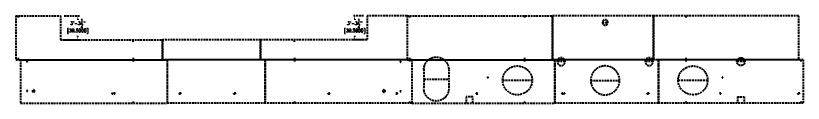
# Model space of a CAD drawing. Extents: x -970 to 13726, y -3419 to 1980.
# Drawn here: x -800 to 489, y -1965 to -1822 of the extents above; entities that cross this region are included whole.
import ezdxf

# ---------------------------------------------------------------- set-up
doc = ezdxf.new("R2010")
doc.units = 0
doc.header["$LTSCALE"] = 12
doc.header["$MEASUREMENT"] = 0
doc.header["$PDMODE"] = 33
doc.header["$PDSIZE"] = -0.5
doc.linetypes.add('HIDDEN', pattern=[0.375, 0.25, -0.125])
doc.layers.get('Defpoints').update_dxf_attribs({"linetype": 'CONTINUOUS'})
doc.layers.add('AM_3', color=6, linetype='HIDDEN', lineweight=25)
doc.layers.add('COVER', color=3, linetype='CONTINUOUS')
doc.styles.add('ROMANS', font='ROMANS.shx', dxfattribs={"width": 0.85, "height": 5.76})
doc.styles.get("Standard").update_dxf_attribs({"font": 'sanss___.ttf'})
doc.dimstyles.get("Standard").update_dxf_attribs({"dimtxt": 0.18, "dimasz": 0.18, "dimexe": 0.18, "dimexo": 0.0625, "dimgap": 0.09, "dimtad": 0, "dimtih": 1, "dimtoh": 1, "dimdec": 4, "dimzin": 0, "dimdsep": 46, "dimtxsty": 'Standard', "dimcen": 0.09, "dimadec": 0, "dimazin": 0, "dimtfac": 1, "dimtdec": 4, "dimtofl": 0, "dimtmove": 0, "dimatfit": 3, "dimfxl": 1, "dimtolj": 1, "dimtzin": 0, "dimarcsym": 0})

# ---------------------------------------------------------------- blocks, each defined once
blk = doc.blocks.new('A$C317a5b27')
at = {"layer": 'AM_3'}
for p, q in [((0, 71), (-237, 71)), ((-237, 71), (-237, 0)), ((-192.1, 71), (-192.1, 68)), ((-95.6, 68), (-108.5, 68)), ((-4, 71), (-4, 68)), ((0, 71), (0, 0)), ((-131.8, 42), (-132.7, 42)), ((-156.5, 37.4), (-204.7, 37.4)), ((0, 0), (-237, 0)), ((-192.1, 3), (-192.1, 0)), ((-107.5, 10.5), (-107.5, 0.5)), ((-107.5, 10.5), (-96.6, 10.5)), ((-96.6, 10.5), (-96.6, 0.5)), ((-4, 3), (-4, 0))]:
    blk.add_line(p, q, dxfattribs=at)
at = {"layer": 'AM_3', "extrusion": (0, 0, -1)}
for centre, start, end in [((108.4, 68), 359.9625, 0.0209), ((132.7, 42), 359.9588, 0.0412)]:
    blk.add_arc(centre, 0.0625, start, end, dxfattribs=at)
at = {"layer": 'AM_3'}
for points, knots in [([(-96.1, 70.5), (-96, 70.2), (-95.8, 69.8), (-95.6, 68.8), (-95.5, 68), (-95.7, 66.6), (-95.9, 65.9), (-96.6, 64.4), (-97.2, 63.7), (-98.5, 62.5), (-99.3, 62.1), (-100.9, 61.6), (-101.8, 61.5), (-103.6, 61.7), (-104.4, 62), (-106, 62.8), (-106.6, 63.4), (-107.7, 64.8), (-108.1, 65.6), (-108.4, 67), (-108.5, 67.5), (-108.5, 68)], [0.0731553, 0.0731553, 0.0731553, 0.0731553, 0.115552, 0.115552, 0.205684, 0.205684, 0.295816, 0.295816, 0.4027851, 0.4027851, 0.5097543, 0.5097543, 0.6167234, 0.6167234, 0.7236925, 0.7236925, 0.8306616, 0.8306616, 0.9376307, 0.9376307, 1, 1, 1, 1]), ([(-108.5, 68), (-108.5, 68.5), (-108.4, 68.9), (-108.2, 69.8), (-108.1, 70.1), (-108, 70.5)], [0, 0, 0, 0, 0.3258526, 0.3258526, 0.5880026, 0.5880026, 0.5880026, 0.5880026]), ([(-192.1, 16.8), (-193.7, 17.6), (-195.1, 18.6), (-198.2, 21.2), (-199.8, 23), (-202.3, 26.8), (-203.3, 28.9), (-204.5, 33.3), (-204.8, 35.6), (-204.7, 40.2), (-204.3, 42.5), (-202.8, 46.8), (-201.8, 48.9), (-199.1, 52.6), (-197.5, 54.2), (-194.6, 56.5), (-193.4, 57.3), (-192.1, 57.9)], [0, 0, 0, 0, 0.103423, 0.103423, 0.23899, 0.23899, 0.374556, 0.374556, 0.510123, 0.510123, 0.64569, 0.64569, 0.781256, 0.781256, 0.916823, 0.916823, 1, 1, 1, 1]), ([(-192.1, 57.9), (-190.3, 58.9), (-188.3, 59.7), (-184.1, 60.7), (-182, 61), (-177.7, 60.9), (-175.6, 60.6), (-171.5, 59.5), (-169.6, 58.6), (-165.9, 56.4), (-164.2, 55.1), (-161.3, 52), (-160.1, 50.2), (-158.1, 46.4), (-157.4, 44.4), (-156.5, 40.3), (-156.3, 38.1), (-156.6, 33.9), (-157, 31.8), (-158.3, 27.7), (-159.3, 25.8), (-161.7, 22.3), (-163.2, 20.7), (-166.4, 18), (-168.2, 16.8), (-172.1, 15.1), (-174.2, 14.5), (-178.4, 13.8), (-180.5, 13.7), (-184.7, 14.1), (-186.8, 14.6), (-190, 15.8), (-191.1, 16.3), (-192.1, 16.8)], [0, 0, 0, 0, 0.064237, 0.064237, 0.128474, 0.128474, 0.192711, 0.192711, 0.256948, 0.256948, 0.321185, 0.321185, 0.385422, 0.385422, 0.44966, 0.44966, 0.513897, 0.513897, 0.578134, 0.578134, 0.642371, 0.642371, 0.706608, 0.706608, 0.770845, 0.770845, 0.835082, 0.835082, 0.899319, 0.899319, 0.963556, 0.963556, 1, 1, 1, 1]), ([(-132.8, 42), (-132.8, 42.1), (-132.7, 42.3), (-132.5, 42.4), (-132.4, 42.5), (-132.2, 42.5), (-132, 42.5), (-131.8, 42.3), (-131.8, 42.2), (-131.7, 42), (-131.7, 41.8), (-131.9, 41.6), (-132, 41.5), (-132.2, 41.5), (-132.4, 41.5), (-132.6, 41.6), (-132.7, 41.7), (-132.8, 41.9), (-132.8, 41.9), (-132.8, 42)], [0, 0, 0, 0, 0.117569, 0.117569, 0.235138, 0.235138, 0.352707, 0.352707, 0.470275, 0.470275, 0.587844, 0.587844, 0.705413, 0.705413, 0.822982, 0.822982, 0.940551, 0.940551, 1, 1, 1, 1]), ([(-134.8, 16), (-134.8, 15.9), (-134.8, 15.8), (-134.9, 15.6), (-135, 15.6), (-135.2, 15.5), (-135.2, 15.4), (-135.5, 15.3), (-135.7, 15.3), (-136.2, 15.3), (-136.4, 15.3), (-136.7, 15.4), (-136.9, 15.4), (-137.1, 15.6), (-137.2, 15.7), (-137.3, 15.8), (-137.3, 15.9), (-137.3, 16.1), (-137.3, 16.2), (-137.2, 16.3), (-137.2, 16.4), (-137, 16.5), (-137, 16.5), (-136.7, 16.6), (-136.6, 16.7), (-136.3, 16.7), (-136.1, 16.7), (-135.8, 16.7), (-135.6, 16.7), (-135.3, 16.6), (-135.1, 16.5), (-134.9, 16.4), (-134.9, 16.3), (-134.8, 16.1), (-134.8, 16.1), (-134.8, 16)], [0.0000426, 0.0000426, 0.0000426, 0.0000426, 0.0434607, 0.0434607, 0.0868789, 0.0868789, 0.1302971, 0.1302971, 0.2358142, 0.2358142, 0.3413313, 0.3413313, 0.4120754, 0.4120754, 0.4604767, 0.4604767, 0.4976367, 0.4976367, 0.5347966, 0.5347966, 0.5719565, 0.5719565, 0.6091164, 0.6091164, 0.6889571, 0.6889571, 0.7687978, 0.7687978, 0.8589667, 0.8589667, 0.925016, 0.925016, 0.9719062, 0.9719062, 0.9999582, 0.9999582, 0.9999582, 0.9999582]), ([(-9.6, 16), (-9.6, 16.1), (-9.6, 16.2), (-9.5, 16.3), (-9.4, 16.3), (-9.3, 16.4), (-9.2, 16.5), (-9, 16.5), (-8.9, 16.6), (-8.5, 16.7), (-8.4, 16.7), (-7.8, 16.7), (-7.4, 16.7), (-6.9, 16.7), (-6.7, 16.6), (-6.5, 16.5), (-6.4, 16.5), (-6.2, 16.4), (-6.1, 16.4), (-6, 16.3), (-5.9, 16.3), (-5.8, 16.2), (-5.8, 16.1), (-5.8, 15.9), (-5.8, 15.8), (-5.9, 15.7), (-6, 15.7), (-6.1, 15.6), (-6.1, 15.6), (-6.4, 15.5), (-6.6, 15.4), (-6.9, 15.3), (-7.1, 15.3), (-7.7, 15.3), (-8, 15.3), (-8.5, 15.3), (-8.7, 15.4), (-9, 15.5), (-9.2, 15.5), (-9.4, 15.6), (-9.4, 15.7), (-9.6, 15.8), (-9.6, 15.9), (-9.6, 16), (-9.6, 16), (-9.6, 16)], [0.0000261, 0.0000261, 0.0000261, 0.0000261, 0.0248962, 0.0248962, 0.0497664, 0.0497664, 0.0746365, 0.0746365, 0.1324939, 0.1324939, 0.1903514, 0.1903514, 0.3276922, 0.3276922, 0.3877699, 0.3877699, 0.4236171, 0.4236171, 0.4527214, 0.4527214, 0.4761115, 0.4761115, 0.4995015, 0.4995015, 0.5228916, 0.5228916, 0.5462817, 0.5462817, 0.5696718, 0.5696718, 0.6375297, 0.6375297, 0.7053876, 0.7053876, 0.826009, 0.826009, 0.8931159, 0.8931159, 0.9432179, 0.9432179, 0.9703303, 0.9703303, 0.9974427, 0.9974427, 0.9999739, 0.9999739, 0.9999739, 0.9999739])]:
    blk.add_open_spline(points, degree=3, knots=knots, dxfattribs=at)
blk = doc.blocks.new('A$Cd6710732')
at = {"layer": 'AM_3'}
for p, q in [((0, 71), (-169.2, 71)), ((-169.2, 0), (-169.2, 71)), ((-152.7, 68), (-165.5, 68)), ((-8.7, 68), (-21.5, 68)), ((0, 0), (0, 71)), ((-110.6, 37.4), (-63.6, 37.4)), ((0, 0), (-169.2, 0))]:
    blk.add_line(p, q, dxfattribs=at)
for centre in [(-159.1, 68), (-15.1, 68)]:
    blk.add_arc(centre, 6.44, 157.1473, 22.8527, dxfattribs=at)
at = {"layer": 'AM_3', "extrusion": (4.28427e-14, 5.11783e-15, -1)}
blk.add_arc((158, 16), 0.0625, 353.1879, 6.8121, dxfattribs=at)
at = {"layer": 'AM_3', "extrusion": (-3.37319e-15, -2.10892e-12, -1)}
blk.add_arc((19.1, 16), 0.0625, 357.6448, 2.3552, dxfattribs=at)
at = {"layer": 'AM_3'}
for points, knots in [([(-63.5, 37.4), (-63.5, 36.8), (-63.6, 36.3), (-63.7, 34.7), (-63.8, 33.5), (-64.4, 30.8), (-65, 29.1), (-66.5, 25.8), (-67.4, 24.3), (-69.7, 21.4), (-71, 20), (-73.9, 17.8), (-75.5, 16.8), (-78.7, 15.3), (-80.4, 14.7), (-83.7, 14), (-85.4, 13.8), (-87.5, 13.8), (-88.1, 13.8), (-89.3, 13.9), (-90, 14), (-91.8, 14.2), (-93, 14.5), (-95.9, 15.5), (-97.6, 16.2), (-100.7, 18), (-102.1, 19.1), (-104.7, 21.7), (-105.9, 23.1), (-107.9, 26.1), (-108.7, 27.7), (-109.9, 31), (-110.2, 32.7), (-110.6, 35), (-110.6, 35.8), (-110.7, 37.1), (-110.7, 37.6), (-110.6, 38.6), (-110.6, 39.2), (-110.4, 40.8), (-110.3, 41.9), (-109.6, 44.7), (-109, 46.3), (-107.4, 49.5), (-106.4, 51.1), (-104, 53.9), (-102.7, 55.2), (-99.7, 57.4), (-98.1, 58.3), (-94.9, 59.7), (-93.2, 60.2), (-90.7, 60.7), (-89.9, 60.8), (-88.5, 60.9), (-88, 60.9), (-87.1, 60.9), (-86.7, 60.9), (-85.9, 60.9), (-85.5, 60.9), (-84.3, 60.8), (-83.5, 60.7), (-81.1, 60.2), (-79.4, 59.7), (-76.1, 58.3), (-74.5, 57.4), (-71.6, 55.2), (-70.2, 53.9), (-67.8, 51.1), (-66.8, 49.5), (-65.2, 46.3), (-64.6, 44.6), (-63.8, 41.2), (-63.6, 39.6), (-63.5, 37.8), (-63.5, 37.6), (-63.5, 37.4)], [0, 0, 0, 0, 1.772199, 1.772199, 5.316597, 5.316597, 10.557764, 10.557764, 15.798931, 15.798931, 21.040099, 21.040099, 26.281266, 26.281266, 31.522433, 31.522433, 36.763601, 36.763601, 38.716756, 38.716756, 40.66991, 40.66991, 44.57622, 44.57622, 49.75887, 49.75887, 54.94152, 54.94152, 60.12417, 60.12417, 65.306819, 65.306819, 70.489469, 70.489469, 72.923179, 72.923179, 74.65895, 74.65895, 76.394721, 76.394721, 79.866263, 79.866263, 85.088087, 85.088087, 90.309911, 90.309911, 95.531735, 95.531735, 100.753559, 100.753559, 105.975383, 105.975383, 108.661745, 108.661745, 110.385431, 110.385431, 111.651094, 111.651094, 112.916757, 112.916757, 115.448084, 115.448084, 120.707949, 120.707949, 125.967814, 125.967814, 131.22768, 131.22768, 136.487545, 136.487545, 141.747411, 141.747411, 147.007276, 147.007276, 147.679593, 147.679593, 147.679593, 147.679593]), ([(-158.1, 16), (-158, 16.1), (-158, 16.2), (-157.9, 16.3), (-157.8, 16.3), (-157.7, 16.4), (-157.6, 16.4), (-157.3, 16.5), (-157.1, 16.6), (-156.8, 16.6), (-156.6, 16.7), (-155.9, 16.7), (-155.4, 16.7), (-154.6, 16.7), (-154.3, 16.7), (-153.8, 16.6), (-153.7, 16.5), (-153.4, 16.5), (-153.3, 16.4), (-153.2, 16.4), (-153.1, 16.3), (-153, 16.3), (-153, 16.2), (-152.9, 16.1), (-152.9, 16.1), (-152.9, 15.9), (-152.9, 15.9), (-152.9, 15.8), (-153, 15.8), (-153.1, 15.7), (-153.1, 15.7), (-153.3, 15.6), (-153.4, 15.6), (-153.6, 15.5), (-153.8, 15.4), (-154.2, 15.4), (-154.3, 15.3), (-155, 15.3), (-155.5, 15.3), (-156.3, 15.3), (-156.6, 15.3), (-157.1, 15.4), (-157.2, 15.5), (-157.5, 15.5), (-157.6, 15.6), (-157.7, 15.6), (-157.8, 15.7), (-158, 15.8), (-158, 15.8), (-158, 16), (-158.1, 16), (-158.1, 16)], [0, 0, 0, 0, 0.020398, 0.020398, 0.040796, 0.040796, 0.061193, 0.061193, 0.113291, 0.113291, 0.165389, 0.165389, 0.294502, 0.294502, 0.381671, 0.381671, 0.428477, 0.428477, 0.452214, 0.452214, 0.47103, 0.47103, 0.485886, 0.485886, 0.500741, 0.500741, 0.510774, 0.510774, 0.520807, 0.520807, 0.54374, 0.54374, 0.566673, 0.566673, 0.615269, 0.615269, 0.663866, 0.663866, 0.795049, 0.795049, 0.881338, 0.881338, 0.929955, 0.929955, 0.954327, 0.954327, 0.975255, 0.975255, 0.996183, 0.996183, 1, 1, 1, 1]), ([(-19.1, 16), (-19.1, 16.1), (-19.1, 16.2), (-18.9, 16.3), (-18.9, 16.4), (-18.7, 16.4), (-18.7, 16.5), (-18.4, 16.6), (-18.3, 16.6), (-17.9, 16.7), (-17.8, 16.7), (-17.2, 16.7), (-16.8, 16.7), (-16.2, 16.6), (-16.1, 16.6), (-15.8, 16.6), (-15.7, 16.5), (-15.6, 16.5), (-15.5, 16.4), (-15.4, 16.3), (-15.3, 16.3), (-15.2, 16.2), (-15.2, 16.1), (-15.1, 15.9), (-15.2, 15.8), (-15.3, 15.7), (-15.3, 15.7), (-15.5, 15.6), (-15.5, 15.6), (-15.7, 15.5), (-15.9, 15.4), (-16.1, 15.4), (-16.3, 15.3), (-16.8, 15.3), (-17.2, 15.3), (-17.8, 15.3), (-18, 15.3), (-18.4, 15.4), (-18.5, 15.5), (-18.8, 15.6), (-18.8, 15.6), (-19, 15.7), (-19.1, 15.8), (-19.1, 15.9), (-19.1, 16), (-19.1, 16)], [0, 0, 0, 0, 0.026359, 0.026359, 0.052719, 0.052719, 0.079078, 0.079078, 0.137013, 0.137013, 0.194947, 0.194947, 0.339781, 0.339781, 0.387794, 0.387794, 0.42273, 0.42273, 0.451662, 0.451662, 0.475078, 0.475078, 0.498493, 0.498493, 0.521908, 0.521908, 0.545324, 0.545324, 0.568739, 0.568739, 0.618646, 0.618646, 0.668553, 0.668553, 0.798164, 0.798164, 0.88066, 0.88066, 0.930691, 0.930691, 0.961973, 0.961973, 0.98797, 0.98797, 1, 1, 1, 1])]:
    blk.add_open_spline(points, degree=3, knots=knots, dxfattribs=at)
blk = doc.blocks.new('A$Cba164b0d')
at = {"layer": 'AM_3'}
for p, q in [((-234, 71), (0, 71)), ((-234, 71), (-234, 0)), ((-49.9, 71), (-49.9, 68)), ((0, 71), (0, 0)), ((-214.4, 55.3), (-214.4, 23.8)), ((-173.8, 55.3), (-173.8, 23.8)), ((-214.4, 39.6), (-173.8, 39.6)), ((-109.3, 42), (-110.2, 42)), ((-37.3, 37.4), (-85.5, 37.4)), ((-234, 0), (0, 0)), ((-49.9, 3), (-49.9, 0))]:
    blk.add_line(p, q, dxfattribs=at)
blk.add_lwpolyline([(-134.5, 0.5), (-134.5, 10.5), (-145.4, 10.5), (-145.4, 0.5)], dxfattribs=at)
at = {"layer": 'AM_3', "extrusion": (0, 0, -1)}
blk.add_arc((110.2, 42), 0.0625, 359.9588, 0.0412, dxfattribs=at)
at = {"layer": 'AM_3'}
for points, knots in [([(-214.4, 55.3), (-214.4, 56.5), (-214.3, 57.7), (-213.9, 60.1), (-213.5, 61.3), (-212.3, 64.6), (-211.1, 66.6), (-208.9, 69.2), (-208.2, 69.9), (-207.5, 70.5)], [0, 0, 0, 0, 0.184654, 0.184654, 0.369308, 0.369308, 0.7222897, 0.7222897, 0.8711467, 0.8711467, 0.8711467, 0.8711467]), ([(-180.7, 70.5), (-180.2, 70), (-179.7, 69.6), (-177.8, 67.5), (-176.6, 65.8), (-174.9, 62.1), (-174.3, 60.1), (-173.9, 57.1), (-173.8, 56.2), (-173.8, 55.3)], [0.1288662, 0.1288662, 0.1288662, 0.1288662, 0.2343559, 0.2343559, 0.5487141, 0.5487141, 0.8630722, 0.8630722, 1, 1, 1, 1]), ([(-85.6, 37.4), (-85.6, 39.1), (-85.4, 40.8), (-84.6, 44.7), (-83.7, 46.9), (-81.4, 51), (-79.9, 52.9), (-76.5, 56.1), (-74.6, 57.5), (-70.3, 59.5), (-68.1, 60.3), (-63.4, 61), (-61.1, 61), (-56.4, 60.5), (-54.1, 59.8), (-51.2, 58.6), (-50.5, 58.3), (-49.9, 57.9)], [0, 0, 0, 0, 0.102111, 0.102111, 0.24407, 0.24407, 0.386029, 0.386029, 0.527988, 0.527988, 0.669947, 0.669947, 0.811907, 0.811907, 0.953866, 0.953866, 1, 1, 1, 1]), ([(-49.9, 57.9), (-48.3, 57.1), (-46.9, 56.1), (-43.8, 53.5), (-42.2, 51.8), (-39.7, 48), (-38.7, 45.9), (-37.5, 41.5), (-37.2, 39.2), (-37.3, 34.6), (-37.7, 32.3), (-39.2, 27.9), (-40.2, 25.9), (-42.9, 22.2), (-44.5, 20.5), (-47.4, 18.3), (-48.6, 17.5), (-49.9, 16.8)], [0, 0, 0, 0, 0.103423, 0.103423, 0.23899, 0.23899, 0.374556, 0.374556, 0.510123, 0.510123, 0.64569, 0.64569, 0.781256, 0.781256, 0.916823, 0.916823, 1, 1, 1, 1]), ([(-110.3, 42), (-110.3, 42.1), (-110.2, 42.3), (-110.1, 42.4), (-109.9, 42.5), (-109.7, 42.5), (-109.5, 42.5), (-109.3, 42.3), (-109.3, 42.2), (-109.2, 42), (-109.2, 41.8), (-109.4, 41.6), (-109.5, 41.5), (-109.7, 41.5), (-109.9, 41.5), (-110.1, 41.6), (-110.2, 41.7), (-110.3, 41.9), (-110.3, 41.9), (-110.3, 42)], [0, 0, 0, 0, 0.117569, 0.117569, 0.235138, 0.235138, 0.352707, 0.352707, 0.470275, 0.470275, 0.587844, 0.587844, 0.705413, 0.705413, 0.822982, 0.822982, 0.940551, 0.940551, 1, 1, 1, 1]), ([(-49.9, 16.8), (-51.4, 16), (-53.1, 15.3), (-56.5, 14.3), (-58.2, 14), (-61.8, 13.7), (-63.5, 13.8), (-67.1, 14.3), (-68.8, 14.7), (-72.1, 16), (-73.7, 16.8), (-76.6, 18.8), (-78, 19.9), (-80.8, 22.9), (-82.2, 24.9), (-84.2, 29.1), (-84.9, 31.3), (-85.5, 34.9), (-85.6, 36.1), (-85.6, 37.4)], [0, 0, 0, 0, 0.106999, 0.106999, 0.213997, 0.213997, 0.320996, 0.320996, 0.427994, 0.427994, 0.534993, 0.534993, 0.641992, 0.641992, 0.783367, 0.783367, 0.924743, 0.924743, 1, 1, 1, 1]), ([(-173.8, 23.8), (-173.8, 22.2), (-174, 20.5), (-174.8, 17.2), (-175.5, 15.6), (-177.1, 12.6), (-178.2, 11.2), (-180.5, 8.7), (-181.9, 7.6), (-184.8, 5.8), (-186.4, 5.1), (-189.6, 4), (-191.4, 3.7), (-194.8, 3.5), (-196.5, 3.7), (-199.9, 4.4), (-201.5, 4.9), (-205.1, 6.7), (-206.9, 8), (-210, 11.1), (-211.3, 12.9), (-213.3, 16.8), (-213.9, 18.9), (-214.4, 22), (-214.4, 22.9), (-214.4, 23.8)], [0, 0, 0, 0, 0.077906, 0.077906, 0.159078, 0.159078, 0.24025, 0.24025, 0.321423, 0.321423, 0.402595, 0.402595, 0.483767, 0.483767, 0.56494, 0.56494, 0.646112, 0.646112, 0.749753, 0.749753, 0.853394, 0.853394, 0.957034, 0.957034, 1, 1, 1, 1]), ([(-128.9, 16), (-128.9, 16.1), (-128.9, 16.1), (-128.8, 16.2), (-128.8, 16.3), (-128.7, 16.3), (-128.6, 16.4), (-128.6, 16.4), (-128.5, 16.5), (-128.4, 16.5), (-128.3, 16.5), (-128.2, 16.6), (-128, 16.6), (-127.9, 16.6), (-127.8, 16.6), (-127.6, 16.7), (-127.5, 16.7), (-127.4, 16.7), (-127.3, 16.7), (-127.2, 16.6), (-127.2, 16.6), (-127.1, 16.6), (-127, 16.6), (-126.9, 16.6), (-126.9, 16.6), (-126.8, 16.6), (-126.7, 16.6), (-126.6, 16.5), (-126.6, 16.5), (-126.5, 16.5), (-126.4, 16.5), (-126.3, 16.4), (-126.3, 16.4), (-126.2, 16.3), (-126.1, 16.3), (-126.1, 16.2), (-126, 16.1), (-126, 16.1), (-126, 16), (-126, 15.9), (-126, 15.9), (-126.1, 15.8), (-126.1, 15.7), (-126.2, 15.7), (-126.3, 15.6), (-126.3, 15.6), (-126.4, 15.5), (-126.5, 15.5), (-126.6, 15.5), (-126.6, 15.5), (-126.7, 15.4), (-126.8, 15.4), (-126.9, 15.4), (-126.9, 15.4), (-127, 15.4), (-127.1, 15.4), (-127.2, 15.4), (-127.2, 15.3), (-127.3, 15.3), (-127.4, 15.3), (-127.5, 15.3), (-127.5, 15.3), (-127.6, 15.3), (-127.7, 15.3), (-127.8, 15.4), (-127.8, 15.4), (-127.9, 15.4), (-128, 15.4), (-128.1, 15.4), (-128.1, 15.4), (-128.2, 15.4), (-128.3, 15.5), (-128.3, 15.5), (-128.4, 15.5), (-128.5, 15.5), (-128.5, 15.6), (-128.6, 15.6), (-128.7, 15.7), (-128.8, 15.7), (-128.8, 15.8), (-128.9, 15.9), (-128.9, 15.9), (-128.9, 16)], [0, 0, 0, 0, 0.021945, 0.033739, 0.045628, 0.057738, 0.069344, 0.080902, 0.092796, 0.106992, 0.123762, 0.142756, 0.162066, 0.181509, 0.200885, 0.219981, 0.239182, 0.255624, 0.26953, 0.280583, 0.291774, 0.303068, 0.314431, 0.325831, 0.337238, 0.34862, 0.35995, 0.371203, 0.382358, 0.393396, 0.404304, 0.415076, 0.426909, 0.439941, 0.453364, 0.465921, 0.477431, 0.488754, 0.499994, 0.511233, 0.522556, 0.534066, 0.546623, 0.560046, 0.573078, 0.584912, 0.595683, 0.606591, 0.617629, 0.628784, 0.640037, 0.651368, 0.66275, 0.674156, 0.685557, 0.69692, 0.708213, 0.719404, 0.730458, 0.741339, 0.752024, 0.762638, 0.773306, 0.784143, 0.795113, 0.806181, 0.817316, 0.828485, 0.839657, 0.850803, 0.861897, 0.872913, 0.883833, 0.894639, 0.905319, 0.91587, 0.927508, 0.94037, 0.953662, 0.966117, 0.977559, 1, 1, 1, 1]), ([(-128.9, 16), (-128.9, 16.1), (-128.9, 16.2), (-128.8, 16.3), (-128.7, 16.4), (-128.6, 16.5), (-128.5, 16.5), (-128.3, 16.6), (-128.1, 16.7), (-127.7, 16.7), (-127.5, 16.7), (-127.1, 16.7), (-126.9, 16.7), (-126.6, 16.6), (-126.4, 16.5), (-126.2, 16.4), (-126.1, 16.4), (-126, 16.2), (-126, 16.2), (-125.9, 16), (-125.9, 15.9), (-126, 15.8), (-126.1, 15.7), (-126.2, 15.6), (-126.2, 15.6), (-126.4, 15.5), (-126.6, 15.4), (-126.9, 15.3), (-127.1, 15.3), (-127.5, 15.3), (-127.7, 15.3), (-128.1, 15.4), (-128.3, 15.4), (-128.6, 15.5), (-128.7, 15.6), (-128.8, 15.7), (-128.9, 15.8), (-128.9, 15.9), (-128.9, 15.9), (-128.9, 16)], [0.0000255, 0.0000255, 0.0000255, 0.0000255, 0.03491, 0.03491, 0.0697944, 0.0697944, 0.1046788, 0.1046788, 0.1840161, 0.1840161, 0.2633533, 0.2633533, 0.3549515, 0.3549515, 0.4187529, 0.4187529, 0.4589057, 0.4589057, 0.4894244, 0.4894244, 0.5199431, 0.5199431, 0.5504618, 0.5504618, 0.5809805, 0.5809805, 0.6491293, 0.6491293, 0.7172782, 0.7172782, 0.8283874, 0.8283874, 0.8990177, 0.8990177, 0.9464004, 0.9464004, 0.9812016, 0.9812016, 0.9999745, 0.9999745, 0.9999745, 0.9999745])]:
    blk.add_open_spline(points, degree=3, knots=knots, dxfattribs=at)
blk = doc.blocks.new('A$Ce880b10e')
at = {"layer": 'AM_3'}
for p, q in [((0, 72), (-237, 72)), ((-237, 72), (-237, 0)), ((-184.1, 72), (-184.1, 69)), ((0, 72), (0, 0)), ((0, 0), (-237, 0)), ((-184.1, 3), (-184.1, 0))]:
    blk.add_line(p, q, dxfattribs=at)
for points, knots in [([(-99.4, 0.4), (-99.2, 0.8), (-98.9, 1.2), (-98, 2.1), (-97.3, 2.6), (-95.7, 3.2), (-94.9, 3.4), (-93.2, 3.4), (-92.3, 3.2), (-90.8, 2.6), (-90.1, 2.1), (-89.2, 1.2), (-88.9, 0.8), (-88.6, 0.4)], [0.0914989, 0.0914989, 0.0914989, 0.0914989, 0.1250034, 0.1250034, 0.1875051, 0.1875051, 0.2500067, 0.2500067, 0.3125084, 0.3125084, 0.3750101, 0.3750101, 0.4085028, 0.4085028, 0.4085028, 0.4085028]), ([(-98.6, 1.5), (-98.2, 1.9), (-97.7, 2.3), (-96.4, 3), (-95.5, 3.3), (-93.8, 3.4), (-92.9, 3.3), (-91.3, 2.8), (-90.5, 2.4), (-89.7, 1.7), (-89.6, 1.6), (-89.5, 1.5)], [0.0590513, 0.0590513, 0.0590513, 0.0590513, 0.2156908, 0.2156908, 0.4433399, 0.4433399, 0.670989, 0.670989, 0.898638, 0.898638, 0.9409487, 0.9409487, 0.9409487, 0.9409487])]:
    blk.add_open_spline(points, degree=3, knots=knots, dxfattribs=at)
blk = doc.blocks.new('A$C2428ddc5')
at = {"layer": 'AM_3'}
for p, q in [((0, 72), (-165.2, 72)), ((-165.2, 0), (-165.2, 72)), ((0, 0), (0, 72)), ((-83.5, 61), (-74.7, 61)), ((0, 0), (-165.2, 0))]:
    blk.add_line(p, q, dxfattribs=at)
for centre in [(-151.1, -3), (-7.1, -3)]:
    blk.add_arc(centre, 6.44, 32.9365, 147.0635, dxfattribs=at)
blk.add_open_spline([(-74.7, 61), (-74.7, 60.8), (-74.7, 60.5), (-74.9, 59.8), (-75, 59.3), (-75.5, 58.4), (-75.8, 58), (-76.6, 57.3), (-77.1, 57.1), (-78, 56.7), (-78.5, 56.6), (-79.1, 56.6), (-79.3, 56.6), (-79.6, 56.7), (-79.8, 56.7), (-80.3, 56.8), (-80.6, 56.9), (-81.4, 57.3), (-81.9, 57.6), (-82.6, 58.3), (-82.9, 58.7), (-83.3, 59.6), (-83.4, 60.1), (-83.5, 60.7), (-83.5, 60.9), (-83.5, 61.2), (-83.5, 61.4), (-83.4, 61.9), (-83.3, 62.3), (-83, 63.1), (-82.7, 63.5), (-82, 64.3), (-81.6, 64.6), (-80.7, 65.1), (-80.3, 65.2), (-79.6, 65.4), (-79.4, 65.4), (-78.8, 65.4), (-78.5, 65.3), (-77.8, 65.2), (-77.4, 65.1), (-76.7, 64.7), (-76.2, 64.4), (-75.6, 63.6), (-75.3, 63.2), (-74.9, 62.3), (-74.8, 61.8), (-74.7, 61.2), (-74.7, 61.1), (-74.7, 61)], degree=3, knots=[0, 0, 0, 0, 0.75689, 0.75689, 2.221693, 2.221693, 3.686496, 3.686496, 5.1513, 5.1513, 6.616103, 6.616103, 7.150076, 7.150076, 7.684048, 7.684048, 8.751994, 8.751994, 10.187121, 10.187121, 11.622248, 11.622248, 13.057375, 13.057375, 13.608285, 13.608285, 14.159194, 14.159194, 15.261013, 15.261013, 16.699608, 16.699608, 18.138204, 18.138204, 19.576799, 19.576799, 20.281881, 20.281881, 21.353806, 21.353806, 22.425731, 22.425731, 23.859808, 23.859808, 25.293885, 25.293885, 26.727962, 26.727962, 27.096237, 27.096237, 27.096237, 27.096237], dxfattribs=at)
blk = doc.blocks.new('A$Cb2340e7f')
at = {"layer": 'AM_3'}
for p, q in [((-238, 72), (0, 72)), ((-238, 72), (-238, 0)), ((-234, 72), (-234, 69)), ((-45.9, 72), (-45.9, 69)), ((0, 72), (0, 0)), ((-238, 0), (0, 0)), ((-234, 3), (-234, 0)), ((-45.9, 3), (-45.9, 0))]:
    blk.add_line(p, q, dxfattribs=at)
blk.add_open_spline([(-202.2, 0.5), (-201.3, 1.2), (-200.4, 1.8), (-198.2, 2.9), (-196.9, 3.4), (-194.3, 4.1), (-193, 4.4), (-190.3, 4.6), (-188.9, 4.5), (-186.2, 4.2), (-184.9, 3.9), (-182.3, 3), (-181, 2.4), (-179.2, 1.4), (-178.6, 1), (-178, 0.5)], degree=3, knots=[0.0268597, 0.0268597, 0.0268597, 0.0268597, 0.1483952, 0.1483952, 0.2967903, 0.2967903, 0.4451855, 0.4451855, 0.5935807, 0.5935807, 0.7419758, 0.7419758, 0.890371, 0.890371, 0.9731427, 0.9731427, 0.9731427, 0.9731427], dxfattribs=at)
blk = doc.blocks.new('*D496')
at = {"layer": 'AM_3', "color": 0, "lineweight": -2, "transparency": 16777216}
for p, q in [((-119.8, -1523.1), (-137.2, -1523.1)), ((-134.2, -1528.9), (-134.2, -1529.8)), ((-134.2, -1556.8), (-134.2, -1555.9)), ((-119.8, -1562.6), (-137.2, -1562.6))]:
    blk.add_line(p, q, dxfattribs=at)
at = {"layer": 'AM_3', "color": 0, "transparency": 16777216}
for points in [[(-135.2, -1528.9), (-133.2, -1528.9), (-134.2, -1523.1)], [(-135.2, -1556.8), (-133.2, -1556.8), (-134.2, -1562.6)]]:
    blk.add_solid(points, dxfattribs=at)
at = {"layer": 'Defpoints', "color": 0, "transparency": 16777216}
for p in [(-113.8, -1523.1), (-134.2, -1562.6), (-113.8, -1562.6)]:
    blk.add_point(p, dxfattribs=at)
at = {"layer": 'AM_3', "color": 0, "transparency": 16777216, "char_height": 5.76, "attachment_point": 5, "style": 'ROMANS'}
for s, insert in [('\\A1;3\'-3{\\H1x;\\S1/2;}"', (-134.2, -1535.2)), ('\\A1;[39.5000]', (-134.2, -1548.2))]:
    blk.add_mtext(s, dxfattribs=dict(at, insert=insert))
blk = doc.blocks.new('A$C6f628a42')
at = {"layer": 'AM_3'}
for p, q in [((0, 32.5), (-160.2, 32.5)), ((-160.2, 0), (-160.2, 32.5)), ((0, 0), (0, 32.5)), ((0, 0), (-160.2, 0))]:
    blk.add_line(p, q, dxfattribs=at)
blk = doc.blocks.new('*D501')
at = {"layer": 'AM_3', "color": 0, "lineweight": -2, "transparency": 16777216}
for p, q in [((-575.9, -1319.2), (-550.8, -1319.2)), ((-553.8, -1325), (-553.8, -1325.9)), ((-553.8, -1352.9), (-553.8, -1352)), ((-575.9, -1358.7), (-550.8, -1358.7))]:
    blk.add_line(p, q, dxfattribs=at)
at = {"layer": 'AM_3', "color": 0, "transparency": 16777216}
for points in [[(-554.8, -1325), (-552.9, -1325), (-553.8, -1319.2)], [(-554.8, -1352.9), (-552.9, -1352.9), (-553.8, -1358.7)]]:
    blk.add_solid(points, dxfattribs=at)
at = {"layer": 'Defpoints', "color": 0, "transparency": 16777216}
for p in [(-581.9, -1319.2), (-553.8, -1319.2), (-581.9, -1358.7)]:
    blk.add_point(p, dxfattribs=at)
at = {"layer": 'AM_3', "color": 0, "transparency": 16777216, "char_height": 5.76, "attachment_point": 5, "style": 'ROMANS'}
for s, insert in [('\\A1;3\'-3{\\H1x;\\S1/2;}"', (-553.8, -1331.3)), ('\\A1;[39.5000]', (-553.8, -1344.3))]:
    blk.add_mtext(s, dxfattribs=dict(at, insert=insert))
blk = doc.blocks.new('A$C34d28959')
at = {"layer": 'AM_3'}
for p, q in [((0, 71), (-240, 71)), ((-240, 71), (-240, 0)), ((-192.1, 71), (-192.1, 68)), ((-18, 68), (-19.3, 68)), ((-4, 71), (-4, 68)), ((0, 71), (0, 0)), ((-44.1, 20), (-47.6, 20)), ((-18, 20), (-19.3, 20)), ((0, 0), (-240, 0)), ((-192.1, 3), (-192.1, 0)), ((-4, 3), (-4, 0))]:
    blk.add_line(p, q, dxfattribs=at)
at = {"layer": 'AM_3', "extrusion": (0, 0, -1)}
for centre, start, end in [((19.3, 68), 359.9588, 0.0412), ((134.2, 16), 179.5623, 179.6852), ((47.6, 20), 359.9625, 0.0209), ((19.3, 20), 359.9588, 0.0412)]:
    blk.add_arc(centre, 0.0625, start, end, dxfattribs=at)
at = {"layer": 'AM_3'}
for points, knots in [([(-19.4, 68), (-19.4, 68.2), (-19.3, 68.3), (-19.1, 68.6), (-18.9, 68.7), (-18.6, 68.7), (-18.5, 68.7), (-18.2, 68.6), (-18, 68.4), (-17.9, 68.1), (-17.9, 68), (-18, 67.7), (-18.1, 67.5), (-18.3, 67.3), (-18.5, 67.3), (-18.8, 67.3), (-19, 67.4), (-19.2, 67.6), (-19.3, 67.7), (-19.3, 67.9), (-19.4, 68), (-19.4, 68)], [0, 0, 0, 0, 0.108236, 0.108236, 0.216473, 0.216473, 0.324709, 0.324709, 0.432945, 0.432945, 0.541182, 0.541182, 0.649418, 0.649418, 0.757654, 0.757654, 0.865891, 0.865891, 0.974127, 0.974127, 1, 1, 1, 1]), ([(-19.3, 68), (-19.3, 68), (-19.3, 68.1), (-19.3, 68.2), (-19.2, 68.3), (-19.2, 68.3), (-19.2, 68.4), (-19.1, 68.4), (-19.1, 68.5), (-19, 68.5), (-19, 68.5), (-18.9, 68.6), (-18.9, 68.6), (-18.8, 68.6), (-18.8, 68.6), (-18.7, 68.7), (-18.6, 68.7), (-18.6, 68.7), (-18.5, 68.6), (-18.4, 68.6), (-18.4, 68.6), (-18.3, 68.6), (-18.3, 68.5), (-18.2, 68.5), (-18.2, 68.5), (-18.1, 68.4), (-18.1, 68.4), (-18.1, 68.3), (-18, 68.3), (-18, 68.2), (-18, 68.1), (-18, 68.1), (-18, 68), (-18, 67.9), (-18, 67.9), (-18, 67.8), (-18, 67.7), (-18.1, 67.7), (-18.1, 67.6), (-18.1, 67.6), (-18.2, 67.5), (-18.2, 67.5), (-18.3, 67.5), (-18.3, 67.4), (-18.4, 67.4), (-18.4, 67.4), (-18.5, 67.4), (-18.6, 67.3), (-18.6, 67.3), (-18.7, 67.3), (-18.8, 67.4), (-18.8, 67.4), (-18.9, 67.4), (-18.9, 67.4), (-19, 67.5), (-19, 67.5), (-19.1, 67.5), (-19.1, 67.6), (-19.2, 67.6), (-19.2, 67.7), (-19.2, 67.7), (-19.3, 67.8), (-19.3, 67.9), (-19.3, 68), (-19.3, 68)], [0, 0, 0, 0, 0.03087, 0.046631, 0.0625, 0.078369, 0.09413, 0.109663, 0.125, 0.140337, 0.15587, 0.171631, 0.1875, 0.203369, 0.21913, 0.234663, 0.25, 0.265337, 0.28087, 0.296631, 0.3125, 0.328369, 0.34413, 0.359663, 0.375, 0.390337, 0.40587, 0.421631, 0.4375, 0.453369, 0.46913, 0.484663, 0.5, 0.515337, 0.53087, 0.546631, 0.5625, 0.578369, 0.59413, 0.609663, 0.625, 0.640337, 0.65587, 0.671631, 0.6875, 0.703369, 0.71913, 0.734663, 0.75, 0.765337, 0.78087, 0.796631, 0.8125, 0.828369, 0.84413, 0.859663, 0.875, 0.890337, 0.90587, 0.921631, 0.9375, 0.953369, 0.96913, 1, 1, 1, 1]), ([(-134.1, 16), (-134.1, 15.9), (-134.1, 15.8), (-134.2, 15.7), (-134.3, 15.7), (-134.4, 15.6), (-134.5, 15.5), (-134.7, 15.4), (-134.9, 15.4), (-135.2, 15.3), (-135.4, 15.3), (-135.8, 15.3), (-136.1, 15.3), (-136.6, 15.3), (-136.8, 15.4), (-137.1, 15.5), (-137.2, 15.5), (-137.4, 15.6), (-137.4, 15.7), (-137.5, 15.8), (-137.6, 15.9), (-137.6, 16), (-137.6, 16.1), (-137.5, 16.2), (-137.5, 16.3), (-137.4, 16.4), (-137.3, 16.4), (-137.1, 16.5), (-137, 16.6), (-136.7, 16.6), (-136.5, 16.7), (-136, 16.7), (-135.7, 16.7), (-135.2, 16.7), (-135, 16.6), (-134.7, 16.5), (-134.5, 16.5), (-134.3, 16.4), (-134.3, 16.3), (-134.1, 16.2), (-134.1, 16.1), (-134.1, 16)], [0, 0, 0, 0, 0.027209, 0.027209, 0.054419, 0.054419, 0.081628, 0.081628, 0.146861, 0.146861, 0.212095, 0.212095, 0.326353, 0.326353, 0.396702, 0.396702, 0.442856, 0.442856, 0.473592, 0.473592, 0.496225, 0.496225, 0.518858, 0.518858, 0.541491, 0.541491, 0.564125, 0.564125, 0.623575, 0.623575, 0.683026, 0.683026, 0.813069, 0.813069, 0.886559, 0.886559, 0.936701, 0.936701, 0.968369, 0.968369, 1, 1, 1, 1]), ([(-47.6, 20), (-47.6, 20.3), (-47.5, 20.7), (-47.2, 21.2), (-46.9, 21.5), (-46.4, 21.8), (-46, 21.8), (-45.4, 21.8), (-45, 21.7), (-44.5, 21.3), (-44.3, 21), (-44, 20.5), (-44, 20.1), (-44, 19.5), (-44.2, 19.1), (-44.6, 18.6), (-44.8, 18.4), (-45.5, 18.2), (-45.8, 18.2), (-46.4, 18.3), (-46.7, 18.4), (-47.2, 18.8), (-47.4, 19.1), (-47.6, 19.6), (-47.6, 19.8), (-47.6, 20)], [0, 0, 0, 0, 0.086409, 0.086409, 0.172818, 0.172818, 0.259227, 0.259227, 0.345637, 0.345637, 0.432046, 0.432046, 0.518455, 0.518455, 0.604864, 0.604864, 0.691273, 0.691273, 0.777682, 0.777682, 0.864091, 0.864091, 0.9505, 0.9505, 1, 1, 1, 1]), ([(-23.8, 16), (-23.8, 15.9), (-23.8, 15.8), (-23.9, 15.7), (-24, 15.6), (-24.1, 15.6), (-24.2, 15.5), (-24.4, 15.4), (-24.6, 15.4), (-25, 15.3), (-25.2, 15.3), (-25.6, 15.3), (-25.9, 15.3), (-26.3, 15.4), (-26.4, 15.4), (-26.7, 15.5), (-26.7, 15.6), (-26.9, 15.7), (-26.9, 15.8), (-27, 15.9), (-27, 16), (-27, 16.1), (-26.9, 16.2), (-26.9, 16.3), (-26.8, 16.4), (-26.7, 16.5), (-26.5, 16.5), (-26.3, 16.6), (-26.2, 16.6), (-25.7, 16.7), (-25.4, 16.7), (-24.9, 16.7), (-24.7, 16.7), (-24.4, 16.6), (-24.2, 16.5), (-24, 16.4), (-24, 16.3), (-23.8, 16.2), (-23.8, 16.1), (-23.8, 16)], [0.0000313, 0.0000313, 0.0000313, 0.0000313, 0.0305847, 0.0305847, 0.061138, 0.061138, 0.0916913, 0.0916913, 0.167903, 0.167903, 0.2441146, 0.2441146, 0.346482, 0.346482, 0.4119359, 0.4119359, 0.452115, 0.452115, 0.4841328, 0.4841328, 0.5087117, 0.5087117, 0.5332905, 0.5332905, 0.5578693, 0.5578693, 0.6114635, 0.6114635, 0.6650577, 0.6650577, 0.7915402, 0.7915402, 0.8776523, 0.8776523, 0.9298554, 0.9298554, 0.9659472, 0.9659472, 0.9999688, 0.9999688, 0.9999688, 0.9999688]), ([(-19.4, 20), (-19.4, 20.2), (-19.3, 20.3), (-19.1, 20.6), (-18.9, 20.7), (-18.6, 20.7), (-18.5, 20.7), (-18.2, 20.6), (-18, 20.4), (-17.9, 20.1), (-17.9, 20), (-18, 19.7), (-18.1, 19.5), (-18.3, 19.3), (-18.5, 19.3), (-18.8, 19.3), (-19, 19.4), (-19.2, 19.6), (-19.3, 19.7), (-19.3, 19.9), (-19.4, 20), (-19.4, 20)], [0, 0, 0, 0, 0.108236, 0.108236, 0.216473, 0.216473, 0.324709, 0.324709, 0.432945, 0.432945, 0.541182, 0.541182, 0.649418, 0.649418, 0.757654, 0.757654, 0.865891, 0.865891, 0.974127, 0.974127, 1, 1, 1, 1])]:
    blk.add_open_spline(points, degree=3, knots=knots, dxfattribs=at)
blk = doc.blocks.new('A$Cedf7ffd9')
at = {"layer": 'AM_3'}
for p, q in [((0, 71), (-160.2, 71)), ((-160.2, 0), (-160.2, 71)), ((0, 0), (0, 71)), ((0, 0), (-160.2, 0))]:
    blk.add_line(p, q, dxfattribs=at)
at = {"layer": 'AM_3', "extrusion": (5.63895e-14, -1.05207e-12, -1)}
blk.add_arc((137.5, 16), 0.0625, 177.6448, 182.3552, dxfattribs=at)
at = {"layer": 'AM_3', "extrusion": (-1.50681e-13, 4.21137e-12, -1)}
blk.add_arc((48.2, 16), 0.0625, 177.6448, 182.3552, dxfattribs=at)
at = {"layer": 'AM_3'}
for points in [[(-137.4, 16), (-137.4, 15.9), (-137.4, 15.8), (-137.6, 15.7), (-137.6, 15.6), (-137.8, 15.6), (-137.8, 15.5), (-138.1, 15.4), (-138.2, 15.4), (-138.6, 15.3), (-138.7, 15.3), (-139.3, 15.3), (-139.7, 15.3), (-140.3, 15.4), (-140.4, 15.4), (-140.7, 15.4), (-140.8, 15.5), (-140.9, 15.5), (-141, 15.6), (-141.1, 15.7), (-141.2, 15.7), (-141.3, 15.8), (-141.4, 15.9), (-141.4, 16.1), (-141.3, 16.2), (-141.2, 16.3), (-141.2, 16.3), (-141.1, 16.4), (-141, 16.4), (-140.8, 16.5), (-140.6, 16.6), (-140.4, 16.6), (-140.2, 16.7), (-139.7, 16.7), (-139.3, 16.7), (-138.7, 16.7), (-138.5, 16.7), (-138.1, 16.6), (-138, 16.5), (-137.7, 16.4), (-137.7, 16.4), (-137.5, 16.3), (-137.5, 16.2), (-137.4, 16.1), (-137.4, 16), (-137.4, 16)], [(-48.1, 16), (-48.1, 15.9), (-48.2, 15.8), (-48.3, 15.7), (-48.4, 15.6), (-48.5, 15.6), (-48.6, 15.5), (-48.8, 15.4), (-49, 15.4), (-49.3, 15.3), (-49.5, 15.3), (-50, 15.3), (-50.5, 15.3), (-51, 15.4), (-51.2, 15.4), (-51.4, 15.4), (-51.5, 15.5), (-51.7, 15.5), (-51.7, 15.6), (-51.9, 15.7), (-51.9, 15.7), (-52, 15.8), (-52.1, 15.9), (-52.1, 16.1), (-52.1, 16.2), (-52, 16.3), (-51.9, 16.3), (-51.8, 16.4), (-51.7, 16.4), (-51.5, 16.5), (-51.4, 16.6), (-51.1, 16.6), (-51, 16.7), (-50.4, 16.7), (-50.1, 16.7), (-49.5, 16.7), (-49.2, 16.7), (-48.8, 16.6), (-48.7, 16.5), (-48.5, 16.4), (-48.4, 16.4), (-48.3, 16.3), (-48.2, 16.2), (-48.1, 16.1), (-48.1, 16), (-48.1, 16)]]:
    blk.add_open_spline(points, degree=3, knots=[0, 0, 0, 0, 0.026359, 0.026359, 0.052719, 0.052719, 0.079078, 0.079078, 0.137013, 0.137013, 0.194947, 0.194947, 0.339781, 0.339781, 0.387794, 0.387794, 0.42273, 0.42273, 0.451662, 0.451662, 0.475078, 0.475078, 0.498493, 0.498493, 0.521908, 0.521908, 0.545324, 0.545324, 0.568739, 0.568739, 0.618646, 0.618646, 0.668553, 0.668553, 0.798164, 0.798164, 0.88066, 0.88066, 0.930691, 0.930691, 0.961973, 0.961973, 0.98797, 0.98797, 1, 1, 1, 1], dxfattribs=at)
blk = doc.blocks.new('A$C09352df2')
at = {"layer": 'AM_3'}
for p, q in [((-240, 71), (0, 71)), ((-240, 71), (-240, 0)), ((-230, 68), (-228.7, 68)), ((-55.9, 71), (-55.9, 68)), ((0, 71), (0, 0)), ((-230, 20), (-228.7, 20)), ((-220.7, 20), (-217.2, 20)), ((-240, 0), (0, 0)), ((-55.9, 3), (-55.9, 0))]:
    blk.add_line(p, q, dxfattribs=at)
at = {"layer": 'AM_3', "extrusion": (0, 0, -1)}
for centre, start, end in [((228.7, 68), 179.9588, 180.0412), ((228.7, 20), 179.9588, 180.0412), ((217.2, 20), 179.9625, 180.0209), ((85.6, 16), 177.7982, 182.3394)]:
    blk.add_arc(centre, 0.0625, start, end, dxfattribs=at)
at = {"layer": 'AM_3'}
for points, knots in [([(-228.7, 68), (-228.7, 67.8), (-228.7, 67.7), (-228.9, 67.4), (-229.1, 67.3), (-229.4, 67.3), (-229.6, 67.3), (-229.8, 67.4), (-230, 67.6), (-230.1, 67.9), (-230.1, 68), (-230, 68.3), (-229.9, 68.5), (-229.7, 68.7), (-229.5, 68.7), (-229.2, 68.7), (-229, 68.6), (-228.8, 68.4), (-228.7, 68.3), (-228.7, 68.1), (-228.7, 68), (-228.7, 68)], [0, 0, 0, 0, 0.108236, 0.108236, 0.216473, 0.216473, 0.324709, 0.324709, 0.432945, 0.432945, 0.541182, 0.541182, 0.649418, 0.649418, 0.757654, 0.757654, 0.865891, 0.865891, 0.974127, 0.974127, 1, 1, 1, 1]), ([(-228.7, 20), (-228.7, 19.8), (-228.7, 19.7), (-228.9, 19.4), (-229.1, 19.3), (-229.4, 19.3), (-229.6, 19.3), (-229.8, 19.4), (-230, 19.6), (-230.1, 19.9), (-230.1, 20), (-230, 20.3), (-229.9, 20.5), (-229.7, 20.7), (-229.5, 20.7), (-229.2, 20.7), (-229, 20.6), (-228.8, 20.4), (-228.7, 20.3), (-228.7, 20.1), (-228.7, 20), (-228.7, 20)], [0, 0, 0, 0, 0.108236, 0.108236, 0.216473, 0.216473, 0.324709, 0.324709, 0.432945, 0.432945, 0.541182, 0.541182, 0.649418, 0.649418, 0.757654, 0.757654, 0.865891, 0.865891, 0.974127, 0.974127, 1, 1, 1, 1]), ([(-217.1, 20), (-217.1, 19.7), (-217.2, 19.3), (-217.5, 18.8), (-217.8, 18.5), (-218.4, 18.2), (-218.7, 18.2), (-219.4, 18.2), (-219.7, 18.3), (-220.2, 18.7), (-220.4, 19), (-220.7, 19.5), (-220.8, 19.9), (-220.7, 20.5), (-220.6, 20.9), (-220.2, 21.4), (-219.9, 21.6), (-219.3, 21.8), (-218.9, 21.8), (-218.3, 21.7), (-218, 21.6), (-217.5, 21.2), (-217.3, 20.9), (-217.1, 20.4), (-217.1, 20.2), (-217.1, 20)], [0, 0, 0, 0, 0.086409, 0.086409, 0.172818, 0.172818, 0.259227, 0.259227, 0.345637, 0.345637, 0.432046, 0.432046, 0.518455, 0.518455, 0.604864, 0.604864, 0.691273, 0.691273, 0.777682, 0.777682, 0.864091, 0.864091, 0.9505, 0.9505, 1, 1, 1, 1]), ([(-85.6, 16), (-85.6, 15.9), (-85.6, 15.9), (-85.7, 15.8), (-85.8, 15.7), (-85.9, 15.7), (-85.9, 15.6), (-86.1, 15.5), (-86.3, 15.5), (-86.7, 15.4), (-86.9, 15.4), (-87.5, 15.3), (-87.9, 15.3), (-88.7, 15.3), (-89.1, 15.3), (-89.6, 15.4), (-89.8, 15.4), (-90.1, 15.5), (-90.2, 15.6), (-90.4, 15.7), (-90.4, 15.7), (-90.5, 15.8), (-90.6, 15.8), (-90.6, 15.9), (-90.6, 16), (-90.6, 16.1), (-90.6, 16.1), (-90.6, 16.2), (-90.5, 16.2), (-90.5, 16.3), (-90.4, 16.3), (-90.3, 16.4), (-90.2, 16.4), (-90, 16.5), (-89.9, 16.5), (-89.5, 16.6), (-89.3, 16.7), (-88.6, 16.7), (-88.2, 16.7), (-87.4, 16.7), (-87, 16.7), (-86.5, 16.6), (-86.4, 16.5), (-86.2, 16.5), (-86.1, 16.4), (-86, 16.4), (-85.9, 16.4), (-85.8, 16.3), (-85.7, 16.3), (-85.6, 16.2), (-85.6, 16.1), (-85.6, 16), (-85.6, 16), (-85.6, 16)], [0, 0, 0, 0, 0.016149, 0.016149, 0.032298, 0.032298, 0.048446, 0.048446, 0.098756, 0.098756, 0.149065, 0.149065, 0.276053, 0.276053, 0.374349, 0.374349, 0.420597, 0.420597, 0.457343, 0.457343, 0.476712, 0.476712, 0.491446, 0.491446, 0.502638, 0.502638, 0.513829, 0.513829, 0.525021, 0.525021, 0.536212, 0.536212, 0.565554, 0.565554, 0.594896, 0.594896, 0.66036, 0.66036, 0.784629, 0.784629, 0.884108, 0.884108, 0.92262, 0.92262, 0.946682, 0.946682, 0.966636, 0.966636, 0.983194, 0.983194, 0.999753, 0.999753, 1, 1, 1, 1])]:
    blk.add_open_spline(points, degree=3, knots=knots, dxfattribs=at)
blk = doc.blocks.new('A$Cce4487e6')
at = {"layer": 'AM_3'}
for p, q in [((0, 72), (-65.30384, 72)), ((-65.30384, 72), (-65.30384, 32.5)), ((0, 72), (0, 0)), ((-240, 32.5), (-240, 0)), ((-65.30384, 32.5), (-240, 32.5)), ((-184.10212, 29.5), (-184.10212, 32.5)), ((0, 0), (-240, 0)), ((-184.10212, 3), (-184.10212, 0))]:
    blk.add_line(p, q, dxfattribs=at)
dim = blk.add_linear_dim(base=(-85.70652, 32.5), p1=(-65.30384, 72), p2=(-65.30384, 32.5), angle=90, dimstyle='Standard', override={"dimscale": 48, "dimtxt": 5.76, "dimasz": 0.12, "dimexe": 0.0625, "dimexo": 0.125, "dimgap": 0.02, "dimzin": 3, "dimlunit": 4, "dimpost": '\\X', "dimtxsty": 'ROMANS', "dimcen": 0}, dxfattribs=at)
dim.commit()
dim.dimension.update_dxf_attribs({"geometry": '*D496', "text_midpoint": (-85.70652, 52.25), "insert": (48.4932, 1595.09971)})
blk = doc.blocks.new('A$Cd3aade8c')
at = {"layer": 'AM_3'}
for p, q in [((-240, 72), (-166.69467, 72)), ((-240, 72), (-240, 0)), ((-236, 72), (-236, 69)), ((-166.69467, 72), (-166.69467, 32.5)), ((-166.69467, 32.5), (0, 32.5)), ((-47.8964, 29.5), (-47.8964, 32.5)), ((0, 32.5), (0, 0)), ((-240, 0), (0, 0)), ((-236, 3), (-236, 0)), ((-47.8964, 3), (-47.8964, 0))]:
    blk.add_line(p, q, dxfattribs=at)
dim = blk.add_linear_dim(base=(-138.61414, 72), p1=(-166.69467, 32.5), p2=(-166.69467, 72), angle=90, dimstyle='Standard', override={"dimscale": 48, "dimtxt": 5.76, "dimasz": 0.12, "dimexe": 0.0625, "dimexo": 0.125, "dimgap": 0.02, "dimzin": 3, "dimlunit": 4, "dimpost": '\\X', "dimtxsty": 'ROMANS', "dimcen": 0}, dxfattribs=at)
dim.commit()
dim.dimension.update_dxf_attribs({"geometry": '*D501', "text_midpoint": (-138.61414, 52.25), "insert": (415.23235, 1391.1992)})

msp = doc.modelspace()

# ---------------------------------------------------------------- block references
at = {"layer": 'COVER'}
for name, p in [('A$Cd3aade8c', (-559.80167, -1893.88999)), ('A$Cce4487e6', (-159.59447, -1893.88999)), ('A$Cb2340e7f', (78.40553, -1893.88999)), ('A$C2428ddc5', (243.61274, -1893.88999)), ('A$Ce880b10e', (480.61274, -1893.88999)), ('A$C6f628a42', (-399.59447, -1893.88999)), ('A$C09352df2', (-551.80167, -1964.88999)), ('A$Cedf7ffd9', (-391.59447, -1964.88999)), ('A$C34d28959', (-151.59447, -1964.88999)), ('A$Cba164b0d', (82.40553, -1964.88999)), ('A$Cd6710732', (251.61274, -1964.88999)), ('A$C317a5b27', (488.61274, -1964.88999))]:
    msp.add_blockref(name, p, dxfattribs=at)

doc.saveas('drawing.dxf')
